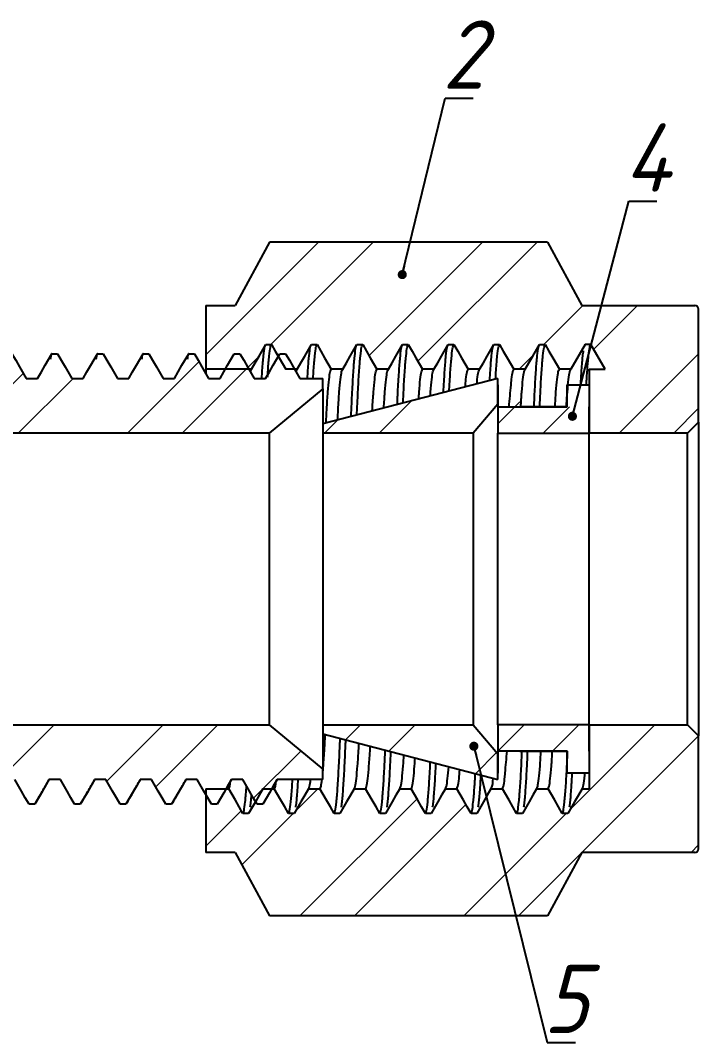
# Model space of a CAD drawing. Header units: millimetres. Extents: x 1276 to 1839, y 649 to 1061.
# Drawn here: x 1751.67 to 1770.25, y 997.94 to 1025.96 of the extents above; entities that cross this region are included whole.
import ezdxf

# ---------------------------------------------------------------- set-up
doc = ezdxf.new("R2010")
doc.units = ezdxf.units.MM
doc.styles.add('GENISO', font='geniso.shx', dxfattribs={"oblique": 15})
doc.dimstyles.new('Scale', dxfattribs={"dimscale": 0.5, "dimtxt": 2.5, "dimasz": 2.5, "dimexe": 1, "dimexo": 1, "dimgap": 0.2, "dimtad": 1, "dimdec": 1, "dimzin": 0, "dimtxsty": 'GENISO', "dimcen": 2.5, "dimclrd": 1, "dimclre": 1, "dimclrt": 7, "dimadec": 0, "dimazin": 0, "dimtfac": 1, "dimtdec": 1, "dimtmove": 0, "dimatfit": 3, "dimfxl": 1, "dimtzin": 0, "dimlwd": -1, "dimlwe": -1, "dimarcsym": 0})
pattern_1 = [(45, (1694.0508, 958.5813), (-2.24506, 2.24506), []), (45, (1695.5475, 958.5813), (-2.24506, 2.24506), [])]

msp = doc.modelspace()

# ---------------------------------------------------------------- hatches: boundary and pattern name
at = {"linetype": 'Continuous', "lineweight": 18, "true_color": 0xf26722}
h = msp.add_hatch(dxfattribs=at)
h.set_pattern_fill('ANSI32', color=30, scale=0.333333, style=0)
h.set_pattern_definition(pattern_1)
h.paths.add_polyline_path([(1717.955, 1020.148), (1717.955, 1014.998), (1718.955, 1014.998), (1719.267, 1015.539), (1719.392, 1015.539), (1719.705, 1014.998), (1719.955, 1014.998), (1720.267, 1015.539), (1720.392, 1015.539), (1720.705, 1014.998), (1720.955, 1014.998), (1721.267, 1015.539), (1721.392, 1015.539), (1721.705, 1014.998), (1721.955, 1014.998), (1722.267, 1015.539), (1722.392, 1015.539), (1722.705, 1014.998), (1722.955, 1014.998), (1723.267, 1015.539), (1723.392, 1015.539), (1723.705, 1014.998), (1723.955, 1014.998), (1724.267, 1015.539), (1724.392, 1015.539), (1724.705, 1014.998), (1724.955, 1014.998), (1725.267, 1015.539), (1725.392, 1015.539), (1725.705, 1014.998), (1725.955, 1014.998), (1726.267, 1015.539), (1726.392, 1015.539), (1726.705, 1014.998), (1726.955, 1014.998), (1727.267, 1015.539), (1727.392, 1015.539), (1727.705, 1014.998), (1727.955, 1014.998), (1727.955, 1013.898), (1750.455, 1013.898), (1750.455, 1014.648), (1758.486, 1014.648), (1759.955, 1015.864), (1759.955, 1016.148), (1759.33, 1016.148), (1758.939, 1016.824), (1758.783, 1016.824), (1758.392, 1016.148), (1758.08, 1016.148), (1757.689, 1016.824), (1757.533, 1016.824), (1757.142, 1016.148), (1756.83, 1016.148), (1756.439, 1016.824), (1756.283, 1016.824), (1755.892, 1016.148), (1755.58, 1016.148), (1755.189, 1016.824), (1755.033, 1016.824), (1754.642, 1016.148), (1754.33, 1016.148), (1753.939, 1016.824), (1753.783, 1016.824), (1753.392, 1016.148), (1753.08, 1016.148), (1752.689, 1016.824), (1752.533, 1016.824), (1752.142, 1016.148), (1751.83, 1016.148), (1751.439, 1016.824), (1751.283, 1016.824), (1750.892, 1016.148), (1750.58, 1016.148), (1750.189, 1016.824), (1750.033, 1016.824), (1749.642, 1016.148), (1749.33, 1016.148), (1748.939, 1016.824), (1748.783, 1016.824), (1748.392, 1016.148), (1748.08, 1016.148), (1747.689, 1016.824), (1747.533, 1016.824), (1747.142, 1016.148), (1746.83, 1016.148), (1746.439, 1016.824), (1746.283, 1016.824), (1745.892, 1016.148), (1745.58, 1016.148), (1745.189, 1016.824), (1745.033, 1016.824), (1744.642, 1016.148), (1744.33, 1016.148), (1743.939, 1016.824), (1743.783, 1016.824), (1743.392, 1016.148), (1743.08, 1016.148), (1742.689, 1016.824), (1742.533, 1016.824), (1742.142, 1016.148), (1741.83, 1016.148), (1741.439, 1016.824), (1741.283, 1016.824), (1740.892, 1016.148), (1740.58, 1016.148), (1740.189, 1016.824), (1740.033, 1016.824), (1739.642, 1016.148), (1739.33, 1016.148), (1738.939, 1016.824), (1738.783, 1016.824), (1738.392, 1016.148), (1738.08, 1016.148), (1737.689, 1016.824), (1737.533, 1016.824), (1737.142, 1016.148), (1736.83, 1016.148), (1736.439, 1016.824), (1736.283, 1016.824), (1735.892, 1016.148), (1735.58, 1016.148), (1735.189, 1016.824), (1735.033, 1016.824), (1734.642, 1016.148), (1731.455, 1016.148), (1731.455, 1020.148), (1730.655, 1021.617), (1718.755, 1021.617)], flags=0)
h = msp.add_hatch(dxfattribs=at)
h.set_pattern_fill('ANSI32', color=30, scale=0.333333, style=0)
h.set_pattern_definition(pattern_1)
edge = h.paths.add_edge_path(flags=0)
edge.add_line((1756.755, 1018.148), (1756.755, 1016.398))
edge.add_line((1756.755, 1016.398), (1758.005, 1016.398))
edge.add_line((1758.005, 1016.398), (1758.395, 1017.074))
edge.add_line((1758.395, 1017.074), (1758.552, 1017.074))
edge.add_line((1758.552, 1017.074), (1758.942, 1016.398))
edge.add_line((1758.942, 1016.398), (1759.255, 1016.398))
edge.add_line((1759.255, 1016.398), (1759.645, 1017.074))
edge.add_line((1759.645, 1017.074), (1759.802, 1017.074))
edge.add_line((1759.802, 1017.074), (1760.192, 1016.398))
edge.add_line((1760.192, 1016.398), (1760.505, 1016.398))
edge.add_line((1760.505, 1016.398), (1760.895, 1017.074))
edge.add_line((1760.895, 1017.074), (1761.052, 1017.074))
edge.add_line((1761.052, 1017.074), (1761.442, 1016.398))
edge.add_line((1761.442, 1016.398), (1761.755, 1016.398))
edge.add_line((1761.755, 1016.398), (1762.145, 1017.074))
edge.add_line((1762.145, 1017.074), (1762.302, 1017.074))
edge.add_line((1762.302, 1017.074), (1762.692, 1016.398))
edge.add_line((1762.692, 1016.398), (1763.005, 1016.398))
edge.add_line((1763.005, 1016.398), (1763.395, 1017.074))
edge.add_line((1763.395, 1017.074), (1763.552, 1017.074))
edge.add_line((1763.552, 1017.074), (1763.942, 1016.398))
edge.add_line((1763.942, 1016.398), (1764.255, 1016.398))
edge.add_line((1764.255, 1016.398), (1764.645, 1017.074))
edge.add_line((1764.645, 1017.074), (1764.802, 1017.074))
edge.add_line((1764.802, 1017.074), (1765.192, 1016.398))
edge.add_line((1765.192, 1016.398), (1765.505, 1016.398))
edge.add_line((1765.505, 1016.398), (1765.895, 1017.074))
edge.add_line((1765.895, 1017.074), (1766.052, 1017.074))
edge.add_line((1766.052, 1017.074), (1766.442, 1016.398))
edge.add_line((1766.442, 1016.398), (1766.755, 1016.398))
edge.add_line((1766.755, 1016.398), (1767.145, 1017.074))
edge.add_line((1767.145, 1017.074), (1767.302, 1017.074))
edge.add_line((1767.302, 1017.074), (1767.692, 1016.398))
edge.add_line((1767.692, 1016.398), (1767.255, 1016.398))
edge.add_line((1767.255, 1016.398), (1767.255, 1014.648))
edge.add_line((1767.255, 1014.648), (1769.955, 1014.648))
edge.add_line((1769.955, 1014.648), (1770.255, 1014.948))
edge.add_line((1770.255, 1014.948), (1770.255, 1018.048))
edge.add_arc((1770.155, 1018.048), 0.1, 360, 450)
edge.add_line((1770.155, 1018.148), (1767.055, 1018.148))
edge.add_line((1767.055, 1018.148), (1766.115, 1019.885))
edge.add_line((1766.115, 1019.885), (1758.495, 1019.885))
edge.add_line((1758.495, 1019.885), (1757.555, 1018.148))
edge.add_line((1757.555, 1018.148), (1756.755, 1018.148))
h = msp.add_hatch(dxfattribs=at)
h.set_pattern_fill('ANSI32', color=30, scale=0.333333, angle=2.8e-322, style=0)
h.paths.add_polyline_path([(1764.755, 1016.148), (1759.955, 1014.898), (1759.955, 1014.648), (1764.076, 1014.648), (1764.755, 1015.441)], flags=0)
h = msp.add_hatch(dxfattribs=at)
h.set_pattern_fill('ANSI32', color=30, scale=0.333333, angle=2.8e-322, style=0)
h.paths.add_polyline_path([(1765.116, 1015.968), (1765.116, 1015.96), (1765.063, 1015.368), (1764.755, 1015.368), (1764.755, 1014.648), (1767.255, 1014.648), (1767.255, 1015.368), (1765.355, 1015.368), (1765.355, 1015.968)])
h = msp.add_hatch(dxfattribs=at)
h.set_pattern_fill('ANSI32', color=30, scale=0.333333, style=0)
h.set_pattern_definition(pattern_1)
h.paths.add_polyline_path([(1734.408, 1004.471), (1734.564, 1004.471), (1734.955, 1005.148), (1735.267, 1005.148), (1735.658, 1004.471), (1735.814, 1004.471), (1736.205, 1005.148), (1736.517, 1005.148), (1736.908, 1004.471), (1737.064, 1004.471), (1737.455, 1005.148), (1737.767, 1005.148), (1738.158, 1004.471), (1738.314, 1004.471), (1738.705, 1005.148), (1739.017, 1005.148), (1739.408, 1004.471), (1739.564, 1004.471), (1739.955, 1005.148), (1740.267, 1005.148), (1740.658, 1004.471), (1740.814, 1004.471), (1741.205, 1005.148), (1741.517, 1005.148), (1741.908, 1004.471), (1742.064, 1004.471), (1742.455, 1005.148), (1742.767, 1005.148), (1743.158, 1004.471), (1743.314, 1004.471), (1743.705, 1005.148), (1744.017, 1005.148), (1744.408, 1004.471), (1744.564, 1004.471), (1744.955, 1005.148), (1745.267, 1005.148), (1745.658, 1004.471), (1745.814, 1004.471), (1746.205, 1005.148), (1746.517, 1005.148), (1746.908, 1004.471), (1747.064, 1004.471), (1747.455, 1005.148), (1747.767, 1005.148), (1748.158, 1004.471), (1748.314, 1004.471), (1748.705, 1005.148), (1749.017, 1005.148), (1749.408, 1004.471), (1749.564, 1004.471), (1749.955, 1005.148), (1750.267, 1005.148), (1750.658, 1004.471), (1750.814, 1004.471), (1751.205, 1005.148), (1751.517, 1005.148), (1751.908, 1004.471), (1752.064, 1004.471), (1752.455, 1005.148), (1752.767, 1005.148), (1753.158, 1004.471), (1753.314, 1004.471), (1753.705, 1005.148), (1754.017, 1005.148), (1754.408, 1004.471), (1754.564, 1004.471), (1754.955, 1005.148), (1755.267, 1005.148), (1755.658, 1004.471), (1755.814, 1004.471), (1756.205, 1005.148), (1756.517, 1005.148), (1756.908, 1004.471), (1757.064, 1004.471), (1757.455, 1005.148), (1757.767, 1005.148), (1758.158, 1004.471), (1758.314, 1004.471), (1758.705, 1005.148), (1759.955, 1005.148), (1759.955, 1005.431), (1758.486, 1006.648), (1750.455, 1006.648), (1750.455, 1007.398), (1727.955, 1007.398), (1727.955, 1006.298), (1727.205, 1006.298), (1726.892, 1005.757), (1726.767, 1005.757), (1726.455, 1006.298), (1726.205, 1006.298), (1725.892, 1005.757), (1725.767, 1005.757), (1725.455, 1006.298), (1725.205, 1006.298), (1724.892, 1005.757), (1724.767, 1005.757), (1724.455, 1006.298), (1724.205, 1006.298), (1723.892, 1005.757), (1723.767, 1005.757), (1723.455, 1006.298), (1723.205, 1006.298), (1722.892, 1005.757), (1722.767, 1005.757), (1722.455, 1006.298), (1722.205, 1006.298), (1721.892, 1005.757), (1721.767, 1005.757), (1721.455, 1006.298), (1721.205, 1006.298), (1720.892, 1005.757), (1720.767, 1005.757), (1720.455, 1006.298), (1720.205, 1006.298), (1719.892, 1005.757), (1719.767, 1005.757), (1719.455, 1006.298), (1719.205, 1006.298), (1718.892, 1005.757), (1718.767, 1005.757), (1718.455, 1006.298), (1717.955, 1006.298), (1717.955, 1001.148), (1718.755, 999.678), (1730.655, 999.678), (1731.455, 1001.148), (1731.455, 1005.148), (1734.017, 1005.148)], flags=0)
h = msp.add_hatch(dxfattribs=at)
h.set_pattern_fill('ANSI32', color=30, scale=0.333333, style=0)
h.set_pattern_definition(pattern_1)
edge = h.paths.add_edge_path(flags=0)
edge.add_line((1756.755, 1003.148), (1757.555, 1003.148))
edge.add_line((1757.555, 1003.148), (1758.495, 1001.41))
edge.add_line((1758.495, 1001.41), (1766.115, 1001.41))
edge.add_line((1766.115, 1001.41), (1767.055, 1003.148))
edge.add_line((1767.055, 1003.148), (1770.155, 1003.148))
edge.add_arc((1770.155, 1003.248), 0.1, 270, 360)
edge.add_line((1770.255, 1003.248), (1770.255, 1006.348))
edge.add_line((1770.255, 1006.348), (1769.955, 1006.648))
edge.add_line((1769.955, 1006.648), (1767.255, 1006.648))
edge.add_line((1767.255, 1006.648), (1767.255, 1004.898))
edge.add_line((1767.255, 1004.898), (1767.067, 1004.898))
edge.add_line((1767.067, 1004.898), (1766.677, 1004.221))
edge.add_line((1766.677, 1004.221), (1766.52, 1004.221))
edge.add_line((1766.52, 1004.221), (1766.13, 1004.898))
edge.add_line((1766.13, 1004.898), (1765.817, 1004.898))
edge.add_line((1765.817, 1004.898), (1765.427, 1004.221))
edge.add_line((1765.427, 1004.221), (1765.27, 1004.221))
edge.add_line((1765.27, 1004.221), (1764.88, 1004.898))
edge.add_line((1764.88, 1004.898), (1764.567, 1004.898))
edge.add_line((1764.567, 1004.898), (1764.177, 1004.221))
edge.add_line((1764.177, 1004.221), (1764.02, 1004.221))
edge.add_line((1764.02, 1004.221), (1763.63, 1004.898))
edge.add_line((1763.63, 1004.898), (1763.317, 1004.898))
edge.add_line((1763.317, 1004.898), (1762.927, 1004.221))
edge.add_line((1762.927, 1004.221), (1762.77, 1004.221))
edge.add_line((1762.77, 1004.221), (1762.38, 1004.898))
edge.add_line((1762.38, 1004.898), (1762.067, 1004.898))
edge.add_line((1762.067, 1004.898), (1761.677, 1004.221))
edge.add_line((1761.677, 1004.221), (1761.52, 1004.221))
edge.add_line((1761.52, 1004.221), (1761.13, 1004.898))
edge.add_line((1761.13, 1004.898), (1760.817, 1004.898))
edge.add_line((1760.817, 1004.898), (1760.427, 1004.221))
edge.add_line((1760.427, 1004.221), (1760.27, 1004.221))
edge.add_line((1760.27, 1004.221), (1759.88, 1004.898))
edge.add_line((1759.88, 1004.898), (1759.567, 1004.898))
edge.add_line((1759.567, 1004.898), (1759.177, 1004.221))
edge.add_line((1759.177, 1004.221), (1759.02, 1004.221))
edge.add_line((1759.02, 1004.221), (1758.63, 1004.898))
edge.add_line((1758.63, 1004.898), (1758.317, 1004.898))
edge.add_line((1758.317, 1004.898), (1757.927, 1004.221))
edge.add_line((1757.927, 1004.221), (1757.77, 1004.221))
edge.add_line((1757.77, 1004.221), (1757.38, 1004.898))
edge.add_line((1757.38, 1004.898), (1756.755, 1004.898))
edge.add_line((1756.755, 1004.898), (1756.755, 1003.148))
h = msp.add_hatch(dxfattribs=at)
h.set_pattern_fill('ANSI32', color=30, scale=0.333333, angle=2.8e-322, style=0)
h.paths.add_polyline_path([(1764.076, 1006.648), (1759.955, 1006.648), (1759.955, 1006.398), (1764.755, 1005.148), (1764.755, 1005.854)], flags=0)
h = msp.add_hatch(dxfattribs=at)
h.set_pattern_fill('ANSI32', color=30, scale=0.333333, angle=2.8e-322, style=0)
h.paths.add_polyline_path([(1764.755, 1005.928), (1765.009, 1005.928), (1767.255, 1005.928), (1767.255, 1006.648), (1764.755, 1006.648)])

# ---------------------------------------------------------------- linework, layer by layer
at = {"color": 5, "linetype": 'Continuous', "lineweight": 25}
for p, q in [((1758.495, 1019.885), (1757.555, 1018.148)), ((1766.115, 1019.885), (1758.495, 1019.885)), ((1766.115, 1019.885), (1767.055, 1018.148)), ((1756.755, 1018.148), (1757.555, 1018.148)), ((1756.755, 1018.148), (1756.755, 1016.398)), ((1767.055, 1018.148), (1770.155, 1018.148)), ((1770.255, 1014.948), (1770.255, 1018.048)), ((1758.395, 1017.074), (1758.552, 1017.074)), ((1759.645, 1017.074), (1759.802, 1017.074)), ((1760.895, 1017.074), (1761.052, 1017.074)), ((1762.145, 1017.074), (1762.302, 1017.074)), ((1763.395, 1017.074), (1763.552, 1017.074)), ((1764.645, 1017.074), (1764.802, 1017.074)), ((1765.895, 1017.074), (1766.052, 1017.074)), ((1767.145, 1017.074), (1766.755, 1016.398)), ((1767.302, 1017.074), (1767.145, 1017.074)), ((1767.692, 1016.398), (1767.302, 1017.074)), ((1752.533, 1016.824), (1752.689, 1016.824)), ((1753.783, 1016.824), (1753.939, 1016.824)), ((1755.033, 1016.824), (1755.189, 1016.824)), ((1756.283, 1016.824), (1756.439, 1016.824)), ((1757.533, 1016.824), (1757.689, 1016.824)), ((1758.783, 1016.824), (1758.939, 1016.824)), ((1758.005, 1016.398), (1756.755, 1016.398)), ((1756.755, 1016.398), (1756.755, 1016.286)), ((1757.975, 1016.329), (1758.005, 1016.398)), ((1759.255, 1016.398), (1758.942, 1016.398)), ((1759.225, 1016.329), (1759.255, 1016.398)), ((1760.505, 1016.398), (1760.192, 1016.398)), ((1761.755, 1016.398), (1761.442, 1016.398)), ((1763.005, 1016.398), (1762.692, 1016.398)), ((1764.255, 1016.398), (1763.942, 1016.398)), ((1765.505, 1016.398), (1765.192, 1016.398)), ((1766.755, 1016.398), (1766.442, 1016.398)), ((1767.255, 1016.398), (1767.692, 1016.398)), ((1767.255, 1016.398), (1767.255, 1014.648)), ((1751.83, 1016.148), (1752.142, 1016.148)), ((1753.08, 1016.148), (1753.392, 1016.148)), ((1754.33, 1016.148), (1754.642, 1016.148)), ((1755.58, 1016.148), (1755.892, 1016.148)), ((1756.83, 1016.148), (1757.142, 1016.148)), ((1758.08, 1016.148), (1758.392, 1016.148)), ((1759.33, 1016.148), (1759.955, 1016.148)), ((1764.755, 1016.148), (1759.955, 1014.898)), ((1759.955, 1015.864), (1759.955, 1016.148)), ((1764.755, 1015.441), (1764.755, 1016.148)), ((1764.755, 1015.968), (1764.755, 1014.648)), ((1766.655, 1015.968), (1767.255, 1015.968)), ((1766.655, 1015.368), (1766.655, 1015.968)), ((1759.955, 1015.864), (1758.486, 1014.648)), ((1759.955, 1015.864), (1759.955, 1014.898)), ((1764.755, 1015.441), (1764.076, 1014.648)), ((1764.755, 1015.368), (1766.655, 1015.368)), ((1766.655, 1015.368), (1765.355, 1015.368)), ((1767.255, 1014.648), (1767.255, 1015.368)), ((1759.955, 1014.898), (1759.955, 1014.648)), ((1769.955, 1014.648), (1770.255, 1014.948)), ((1770.255, 1014.948), (1770.255, 1006.348)), ((1758.486, 1014.648), (1750.455, 1014.648)), ((1758.486, 1014.648), (1758.486, 1006.648)), ((1764.076, 1014.648), (1759.955, 1014.648)), ((1759.955, 1014.648), (1759.955, 1006.648)), ((1764.076, 1014.648), (1764.076, 1006.648)), ((1764.755, 1014.648), (1767.255, 1014.648)), ((1764.755, 1006.648), (1764.755, 1014.648)), ((1767.255, 1006.648), (1767.255, 1014.648)), ((1769.955, 1014.648), (1767.255, 1014.648)), ((1769.955, 1006.648), (1769.955, 1014.648)), ((1750.455, 1006.648), (1758.486, 1006.648)), ((1758.486, 1006.648), (1759.955, 1005.431)), ((1759.955, 1006.648), (1764.076, 1006.648)), ((1759.955, 1006.648), (1759.955, 1006.398)), ((1759.955, 1006.398), (1764.755, 1005.148)), ((1759.955, 1006.398), (1759.955, 1005.431)), ((1764.076, 1006.648), (1764.755, 1005.854)), ((1767.255, 1006.648), (1764.755, 1006.648)), ((1764.755, 1006.648), (1764.755, 1005.328)), ((1767.255, 1005.928), (1767.255, 1006.648)), ((1767.255, 1006.648), (1769.955, 1006.648)), ((1767.255, 1006.648), (1767.255, 1004.898)), ((1770.255, 1006.348), (1769.955, 1006.648)), ((1770.255, 1003.248), (1770.255, 1006.348)), ((1766.655, 1005.928), (1764.755, 1005.928)), ((1764.755, 1005.148), (1764.755, 1005.854)), ((1765.355, 1005.928), (1766.668, 1005.928)), ((1766.655, 1005.328), (1766.655, 1005.928)), ((1759.955, 1005.148), (1759.955, 1005.431)), ((1767.255, 1005.328), (1766.655, 1005.328)), ((1752.767, 1005.148), (1752.455, 1005.148)), ((1754.017, 1005.148), (1753.705, 1005.148)), ((1755.267, 1005.148), (1754.955, 1005.148)), ((1756.517, 1005.148), (1756.205, 1005.148)), ((1757.321, 1004.907), (1757.46, 1005.148)), ((1757.767, 1005.148), (1757.455, 1005.148)), ((1758.571, 1004.907), (1758.71, 1005.148)), ((1759.955, 1005.148), (1758.705, 1005.148)), ((1756.755, 1004.898), (1757.38, 1004.898)), ((1756.755, 1004.898), (1756.755, 1003.148)), ((1758.317, 1004.898), (1758.63, 1004.898)), ((1759.567, 1004.898), (1759.88, 1004.898)), ((1760.817, 1004.898), (1761.13, 1004.898)), ((1762.067, 1004.898), (1762.38, 1004.898)), ((1763.317, 1004.898), (1763.63, 1004.898)), ((1764.567, 1004.898), (1764.88, 1004.898)), ((1765.817, 1004.898), (1766.13, 1004.898)), ((1767.067, 1004.898), (1767.255, 1004.898)), ((1752.064, 1004.471), (1751.908, 1004.471)), ((1752.074, 1004.497), (1752.064, 1004.471)), ((1753.314, 1004.471), (1753.158, 1004.471)), ((1753.324, 1004.497), (1753.314, 1004.471)), ((1754.564, 1004.471), (1754.408, 1004.471)), ((1754.574, 1004.497), (1754.564, 1004.471)), ((1755.814, 1004.471), (1755.658, 1004.471)), ((1755.824, 1004.497), (1755.814, 1004.471)), ((1757.064, 1004.471), (1756.908, 1004.471)), ((1758.314, 1004.471), (1758.158, 1004.471)), ((1757.927, 1004.221), (1757.77, 1004.221)), ((1759.177, 1004.221), (1759.02, 1004.221)), ((1760.427, 1004.221), (1760.27, 1004.221)), ((1761.677, 1004.221), (1761.52, 1004.221)), ((1762.927, 1004.221), (1762.77, 1004.221)), ((1764.177, 1004.221), (1764.02, 1004.221)), ((1765.427, 1004.221), (1765.27, 1004.221)), ((1766.677, 1004.221), (1766.52, 1004.221)), ((1757.555, 1003.148), (1756.755, 1003.148)), ((1757.555, 1003.148), (1758.495, 1001.41)), ((1767.055, 1003.148), (1766.115, 1001.41)), ((1770.155, 1003.148), (1767.055, 1003.148)), ((1766.115, 1001.41), (1758.495, 1001.41))]:
    msp.add_line(p, q, dxfattribs=at)
at = {"color": 5, "linetype": 'Continuous', "lineweight": 25, "flags": 128}
for points in [[(1758.005, 1016.398), (1758.108, 1016.578), (1758.212, 1016.757), (1758.395, 1017.074)], [(1758.552, 1017.074), (1758.655, 1016.895), (1758.759, 1016.715), (1758.942, 1016.398)], [(1759.255, 1016.398), (1759.358, 1016.578), (1759.462, 1016.757), (1759.645, 1017.074)], [(1759.802, 1017.074), (1759.905, 1016.895), (1760.009, 1016.715), (1760.192, 1016.398)], [(1760.505, 1016.398), (1760.608, 1016.578), (1760.712, 1016.757), (1760.895, 1017.074)], [(1761.052, 1017.074), (1761.155, 1016.895), (1761.259, 1016.715), (1761.442, 1016.398)], [(1761.755, 1016.398), (1761.858, 1016.578), (1761.962, 1016.757), (1762.145, 1017.074)], [(1762.302, 1017.074), (1762.405, 1016.895), (1762.509, 1016.715), (1762.692, 1016.398)], [(1763.005, 1016.398), (1763.108, 1016.578), (1763.212, 1016.757), (1763.395, 1017.074)], [(1763.552, 1017.074), (1763.655, 1016.895), (1763.759, 1016.715), (1763.942, 1016.398)], [(1764.255, 1016.398), (1764.358, 1016.578), (1764.462, 1016.757), (1764.645, 1017.074)], [(1764.802, 1017.074), (1764.905, 1016.895), (1765.009, 1016.715), (1765.192, 1016.398)], [(1765.505, 1016.398), (1765.608, 1016.578), (1765.712, 1016.757), (1765.895, 1017.074)], [(1766.052, 1017.074), (1766.155, 1016.895), (1766.259, 1016.715), (1766.442, 1016.398)], [(1751.439, 1016.824), (1751.543, 1016.645), (1751.647, 1016.465), (1751.83, 1016.148)], [(1752.142, 1016.148), (1752.246, 1016.328), (1752.35, 1016.507), (1752.533, 1016.824)], [(1752.689, 1016.824), (1752.793, 1016.645), (1752.897, 1016.465), (1753.08, 1016.148)], [(1753.392, 1016.148), (1753.496, 1016.328), (1753.6, 1016.507), (1753.783, 1016.824)], [(1753.939, 1016.824), (1754.043, 1016.645), (1754.147, 1016.465), (1754.33, 1016.148)], [(1754.642, 1016.148), (1754.746, 1016.328), (1754.85, 1016.507), (1755.033, 1016.824)], [(1755.189, 1016.824), (1755.293, 1016.645), (1755.397, 1016.465), (1755.58, 1016.148)], [(1755.892, 1016.148), (1755.996, 1016.328), (1756.1, 1016.507), (1756.283, 1016.824)], [(1756.439, 1016.824), (1756.543, 1016.645), (1756.647, 1016.465), (1756.83, 1016.148)], [(1757.142, 1016.148), (1757.246, 1016.328), (1757.35, 1016.507), (1757.533, 1016.824)], [(1757.689, 1016.824), (1757.793, 1016.645), (1757.897, 1016.465), (1758.08, 1016.148)], [(1758.392, 1016.148), (1758.496, 1016.328), (1758.6, 1016.507), (1758.783, 1016.824)], [(1758.939, 1016.824), (1759.043, 1016.645), (1759.147, 1016.465), (1759.33, 1016.148)], [(1751.908, 1004.471), (1751.804, 1004.651), (1751.7, 1004.831), (1751.517, 1005.148)], [(1752.455, 1005.148), (1752.351, 1004.968), (1752.247, 1004.788), (1752.064, 1004.471)], [(1753.158, 1004.471), (1753.054, 1004.651), (1752.95, 1004.831), (1752.767, 1005.148)], [(1753.705, 1005.148), (1753.601, 1004.968), (1753.497, 1004.788), (1753.314, 1004.471)], [(1754.408, 1004.471), (1754.304, 1004.651), (1754.2, 1004.831), (1754.017, 1005.148)], [(1754.955, 1005.148), (1754.851, 1004.968), (1754.747, 1004.788), (1754.564, 1004.471)], [(1755.658, 1004.471), (1755.554, 1004.651), (1755.45, 1004.831), (1755.267, 1005.148)], [(1756.205, 1005.148), (1756.101, 1004.968), (1755.997, 1004.788), (1755.814, 1004.471)], [(1756.908, 1004.471), (1756.804, 1004.651), (1756.7, 1004.831), (1756.517, 1005.148)], [(1757.455, 1005.148), (1757.351, 1004.968), (1757.247, 1004.788), (1757.064, 1004.471)], [(1758.158, 1004.471), (1758.054, 1004.651), (1757.95, 1004.831), (1757.767, 1005.148)], [(1758.705, 1005.148), (1758.601, 1004.968), (1758.497, 1004.788), (1758.314, 1004.471)], [(1757.77, 1004.221), (1757.667, 1004.401), (1757.563, 1004.581), (1757.38, 1004.898)], [(1758.317, 1004.898), (1758.213, 1004.718), (1758.11, 1004.538), (1757.927, 1004.221)], [(1759.02, 1004.221), (1758.917, 1004.401), (1758.813, 1004.581), (1758.63, 1004.898)], [(1759.567, 1004.898), (1759.463, 1004.718), (1759.36, 1004.538), (1759.177, 1004.221)], [(1760.27, 1004.221), (1760.167, 1004.401), (1760.063, 1004.581), (1759.88, 1004.898)], [(1760.817, 1004.898), (1760.713, 1004.718), (1760.61, 1004.538), (1760.427, 1004.221)], [(1761.52, 1004.221), (1761.417, 1004.401), (1761.313, 1004.581), (1761.13, 1004.898)], [(1762.067, 1004.898), (1761.963, 1004.718), (1761.86, 1004.538), (1761.677, 1004.221)], [(1762.77, 1004.221), (1762.667, 1004.401), (1762.563, 1004.581), (1762.38, 1004.898)], [(1763.317, 1004.898), (1763.213, 1004.718), (1763.11, 1004.538), (1762.927, 1004.221)], [(1764.02, 1004.221), (1763.917, 1004.401), (1763.813, 1004.581), (1763.63, 1004.898)], [(1764.567, 1004.898), (1764.463, 1004.718), (1764.36, 1004.538), (1764.177, 1004.221)], [(1765.27, 1004.221), (1765.167, 1004.401), (1765.063, 1004.581), (1764.88, 1004.898)], [(1765.817, 1004.898), (1765.713, 1004.718), (1765.61, 1004.538), (1765.427, 1004.221)], [(1766.52, 1004.221), (1766.417, 1004.401), (1766.313, 1004.581), (1766.13, 1004.898)], [(1767.067, 1004.898), (1766.963, 1004.718), (1766.86, 1004.538), (1766.677, 1004.221)]]:
    msp.add_lwpolyline(points, dxfattribs=at)
at = {"color": 5, "linetype": 'Continuous', "lineweight": 25}
for centre, start, end in [((1770.155, 1018.048), 0, 90), ((1770.155, 1003.248), 270, 0)]:
    msp.add_arc(centre, 0.1, start, end, dxfattribs=at)
for points, knots in [([(1758.288, 1016.148), (1758.292, 1016.225), (1758.307, 1016.486), (1758.333, 1016.778), (1758.362, 1017.01), (1758.379, 1017.038), (1758.385, 1017.049)], [0, 0, 0, 0, 0.1361742, 0.4623601, 0.7865, 1, 1, 1, 1]), ([(1758.446, 1016.18), (1758.45, 1016.246), (1758.464, 1016.495), (1758.49, 1016.779), (1758.522, 1017.031), (1758.542, 1017.06), (1758.552, 1017.074)], [0, 0, 0, 0, 0.107412, 0.408038, 0.706778, 1, 1, 1, 1]), ([(1759.538, 1016.148), (1759.542, 1016.225), (1759.557, 1016.486), (1759.583, 1016.778), (1759.612, 1017.01), (1759.629, 1017.038), (1759.635, 1017.049)], [0, 0, 0, 0, 0.1361742, 0.4623601, 0.7865, 1, 1, 1, 1]), ([(1759.694, 1016.148), (1759.698, 1016.225), (1759.713, 1016.486), (1759.74, 1016.78), (1759.772, 1017.031), (1759.792, 1017.06), (1759.802, 1017.074)], [0, 0, 0, 0, 0.1232734, 0.4185572, 0.7119888, 1, 1, 1, 1]), ([(1760.735, 1015.101), (1760.737, 1015.132), (1760.748, 1015.416), (1760.769, 1015.858), (1760.801, 1016.399), (1760.833, 1016.782), (1760.862, 1017.009), (1760.879, 1017.038), (1760.885, 1017.049)], [0, 0, 0, 0, 0.024763, 0.230772, 0.440658, 0.651869, 0.861755, 1, 1, 1, 1]), ([(1760.893, 1015.142), (1760.894, 1015.159), (1760.905, 1015.429), (1760.925, 1015.857), (1760.957, 1016.399), (1760.99, 1016.784), (1761.022, 1017.029), (1761.042, 1017.06), (1761.052, 1017.074)], [0, 0, 0, 0, 0.012843, 0.207821, 0.40647, 0.606373, 0.805021, 1, 1, 1, 1]), ([(1762, 1015.43), (1762.006, 1015.571), (1762.023, 1015.938), (1762.051, 1016.394), (1762.083, 1016.784), (1762.112, 1017.009), (1762.129, 1017.038), (1762.135, 1017.049)], [0, 0, 0, 0, 0.144729, 0.378093, 0.612929, 0.846292, 1, 1, 1, 1]), ([(1762.158, 1015.472), (1762.164, 1015.598), (1762.18, 1015.95), (1762.207, 1016.393), (1762.24, 1016.786), (1762.272, 1017.029), (1762.292, 1017.059), (1762.302, 1017.074)], [0, 0, 0, 0, 0.1227025, 0.3426961, 0.5640778, 0.7840708, 1, 1, 1, 1]), ([(1763.265, 1015.76), (1763.267, 1015.787), (1763.278, 1016.035), (1763.301, 1016.39), (1763.333, 1016.785), (1763.362, 1017.009), (1763.379, 1017.038), (1763.385, 1017.049)], [0, 0, 0, 0, 0.031893, 0.296044, 0.561862, 0.826013, 1, 1, 1, 1]), ([(1763.424, 1015.801), (1763.424, 1015.814), (1763.435, 1016.048), (1763.457, 1016.388), (1763.49, 1016.787), (1763.522, 1017.029), (1763.542, 1017.059), (1763.552, 1017.074)], [0, 0, 0, 0, 0.01441, 0.26156, 0.510268, 0.757417, 1, 1, 1, 1]), ([(1764.534, 1016.09), (1764.54, 1016.188), (1764.556, 1016.471), (1764.583, 1016.779), (1764.612, 1017.01), (1764.629, 1017.038), (1764.635, 1017.049)], [0, 0, 0, 0, 0.165409, 0.480556, 0.793726, 1, 1, 1, 1]), ([(1764.693, 1016.132), (1764.698, 1016.214), (1764.713, 1016.482), (1764.74, 1016.78), (1764.772, 1017.031), (1764.792, 1017.06), (1764.802, 1017.074)], [0, 0, 0, 0, 0.130996, 0.423679, 0.714526, 1, 1, 1, 1]), ([(1765.747, 1015.368), (1765.755, 1015.53), (1765.772, 1015.92), (1765.801, 1016.395), (1765.833, 1016.784), (1765.862, 1017.009), (1765.879, 1017.038), (1765.885, 1017.049)], [0, 0, 0, 0, 0.1632769, 0.3915797, 0.6213229, 0.8496251, 1, 1, 1, 1]), ([(1765.904, 1015.368), (1765.911, 1015.53), (1765.928, 1015.92), (1765.957, 1016.394), (1765.99, 1016.786), (1766.022, 1017.029), (1766.042, 1017.059), (1766.052, 1017.074)], [0, 0, 0, 0, 0.152068, 0.364698, 0.578669, 0.791299, 1, 1, 1, 1]), ([(1767.182, 1015.968), (1767.19, 1016.119), (1767.21, 1016.422), (1767.24, 1016.786), (1767.272, 1017.029), (1767.292, 1017.059), (1767.302, 1017.074)], [0.1978137, 0.1978137, 0.1978137, 0.1978137, 0.3646978, 0.5786693, 0.7912985, 1, 1, 1, 1]), ([(1752.533, 1016.824), (1752.523, 1016.817), (1752.509, 1016.807), (1752.495, 1016.694), (1752.49, 1016.662)], [0, 0, 0, 0, 0.71666, 1, 1, 1, 1]), ([(1753.783, 1016.824), (1753.773, 1016.817), (1753.759, 1016.807), (1753.745, 1016.694), (1753.74, 1016.662)], [0, 0, 0, 0, 0.71666, 1, 1, 1, 1]), ([(1755.033, 1016.824), (1755.023, 1016.817), (1755.009, 1016.807), (1754.995, 1016.694), (1754.99, 1016.662)], [0, 0, 0, 0, 0.71666, 1, 1, 1, 1]), ([(1756.283, 1016.824), (1756.273, 1016.817), (1756.259, 1016.807), (1756.245, 1016.694), (1756.24, 1016.662)], [0, 0, 0, 0, 0.71666, 1, 1, 1, 1]), ([(1767.026, 1015.968), (1767.034, 1016.118), (1767.053, 1016.419), (1767.079, 1016.751), (1767.097, 1016.864), (1767.103, 1016.907)], [0.2789105, 0.2789105, 0.2789105, 0.2789105, 0.5136775, 0.8150567, 1, 1, 1, 1]), ([(1760.047, 1014.922), (1760.053, 1015.049), (1760.07, 1015.38), (1760.098, 1015.789), (1760.13, 1016.14), (1760.162, 1016.357), (1760.182, 1016.384), (1760.192, 1016.398)], [0, 0, 0, 0, 0.136234, 0.352834, 0.570802, 0.787403, 1, 1, 1, 1]), ([(1760.364, 1015.004), (1760.369, 1015.103), (1760.384, 1015.404), (1760.41, 1015.788), (1760.443, 1016.14), (1760.475, 1016.357), (1760.495, 1016.384), (1760.505, 1016.398)], [0, 0, 0, 0, 0.109271, 0.332632, 0.557404, 0.780766, 1, 1, 1, 1]), ([(1761.314, 1015.252), (1761.315, 1015.266), (1761.326, 1015.477), (1761.348, 1015.784), (1761.38, 1016.141), (1761.412, 1016.357), (1761.432, 1016.384), (1761.442, 1016.398)], [0, 0, 0, 0, 0.0172379, 0.2636778, 0.5116741, 0.7581143, 1, 1, 1, 1]), ([(1761.631, 1015.334), (1761.641, 1015.487), (1761.661, 1015.808), (1761.693, 1016.137), (1761.725, 1016.358), (1761.745, 1016.385), (1761.755, 1016.398)], [0, 0, 0, 0, 0.2340503, 0.4920253, 0.7483815, 1, 1, 1, 1]), ([(1762.585, 1015.583), (1762.59, 1015.647), (1762.604, 1015.875), (1762.63, 1016.134), (1762.662, 1016.359), (1762.682, 1016.385), (1762.692, 1016.398)], [0, 0, 0, 0, 0.1155673, 0.4134478, 0.7094592, 1, 1, 1, 1]), ([(1762.904, 1015.666), (1762.906, 1015.701), (1762.919, 1015.899), (1762.943, 1016.132), (1762.975, 1016.359), (1762.995, 1016.385), (1763.005, 1016.398)], [0, 0, 0, 0, 0.067484, 0.381559, 0.693664, 1, 1, 1, 1]), ([(1763.862, 1015.915), (1763.868, 1015.987), (1763.885, 1016.181), (1763.912, 1016.354), (1763.932, 1016.383), (1763.942, 1016.398)], [0, 0, 0, 0, 0.227675, 0.617439, 1, 1, 1, 1]), ([(1764.182, 1015.999), (1764.185, 1016.04), (1764.2, 1016.202), (1764.225, 1016.352), (1764.245, 1016.383), (1764.255, 1016.398)], [0, 0, 0, 0, 0.147955, 0.577951, 1, 1, 1, 1]), ([(1765.063, 1015.368), (1765.081, 1015.568), (1765.099, 1015.768), (1765.116, 1015.968), (1765.121, 1016.02), (1765.136, 1016.194), (1765.162, 1016.353), (1765.182, 1016.383), (1765.192, 1016.398)], [-0.682411, -0.682411, -0.682411, -0.682411, 0, 0, 0, 0.179226, 0.593441, 1, 1, 1, 1]), ([(1765.384, 1015.368), (1765.392, 1015.508), (1765.412, 1015.817), (1765.443, 1016.137), (1765.475, 1016.358), (1765.495, 1016.385), (1765.505, 1016.398)], [0, 0, 0, 0, 0.2200106, 0.4827143, 0.7437694, 1, 1, 1, 1]), ([(1766.321, 1015.368), (1766.33, 1015.508), (1766.35, 1015.817), (1766.38, 1016.137), (1766.412, 1016.358), (1766.432, 1016.385), (1766.442, 1016.398)], [0, 0, 0, 0, 0.2200106, 0.4827143, 0.7437694, 1, 1, 1, 1]), ([(1766.634, 1015.368), (1766.642, 1015.508), (1766.662, 1015.817), (1766.693, 1016.137), (1766.725, 1016.358), (1766.745, 1016.385), (1766.755, 1016.398)], [0, 0, 0, 0, 0.2200106, 0.4827143, 0.7437694, 1, 1, 1, 1]), ([(1759.955, 1005.319), (1759.961, 1005.384), (1759.978, 1005.559), (1760.002, 1005.919), (1760.019, 1006.25), (1760.025, 1006.379)], [0, 0, 0, 0, 0.26809, 0.71482, 1, 1, 1, 1]), ([(1760.27, 1004.221), (1760.28, 1004.236), (1760.3, 1004.266), (1760.332, 1004.511), (1760.365, 1004.898), (1760.397, 1005.437), (1760.419, 1005.904), (1760.431, 1006.216), (1760.433, 1006.273)], [0, 0, 0, 0, 0.18914, 0.38184, 0.575757, 0.768457, 0.957597, 1, 1, 1, 1]), ([(1760.469, 1004.388), (1760.475, 1004.432), (1760.493, 1004.546), (1760.521, 1004.902), (1760.553, 1005.436), (1760.575, 1005.891), (1760.586, 1006.189), (1760.588, 1006.233)], [0, 0, 0, 0, 0.1636633, 0.430365, 0.6953943, 0.9555267, 1, 1, 1, 1]), ([(1760.817, 1004.898), (1760.827, 1004.911), (1760.847, 1004.939), (1760.879, 1005.155), (1760.911, 1005.51), (1760.936, 1005.847), (1760.948, 1006.092), (1760.95, 1006.139)], [0, 0, 0, 0, 0.232691, 0.469763, 0.708332, 0.945404, 1, 1, 1, 1]), ([(1761.13, 1004.898), (1761.14, 1004.911), (1761.16, 1004.939), (1761.192, 1005.155), (1761.224, 1005.511), (1761.247, 1005.823), (1761.258, 1006.04), (1761.259, 1006.058)], [0, 0, 0, 0, 0.240445, 0.485417, 0.731935, 0.976907, 1, 1, 1, 1]), ([(1761.52, 1004.221), (1761.53, 1004.236), (1761.55, 1004.266), (1761.582, 1004.51), (1761.615, 1004.901), (1761.644, 1005.382), (1761.662, 1005.78), (1761.67, 1005.951)], [0, 0, 0, 0, 0.207137, 0.418172, 0.63054, 0.841575, 1, 1, 1, 1]), ([(1761.719, 1004.388), (1761.725, 1004.432), (1761.743, 1004.545), (1761.771, 1004.906), (1761.8, 1005.37), (1761.817, 1005.754), (1761.824, 1005.911)], [0, 0, 0, 0, 0.1863619, 0.4900528, 0.7918392, 1, 1, 1, 1]), ([(1764.88, 1004.898), (1764.89, 1004.913), (1764.91, 1004.942), (1764.936, 1005.101), (1764.951, 1005.275), (1764.956, 1005.328), (1764.973, 1005.528), (1764.991, 1005.728), (1765.009, 1005.928)], [0, 0, 0, 0, 0.406559, 0.820774, 1, 1, 1, 1.68241, 1.68241, 1.68241, 1.68241]), ([(1765.27, 1004.221), (1765.28, 1004.236), (1765.3, 1004.266), (1765.332, 1004.51), (1765.365, 1004.902), (1765.394, 1005.375), (1765.411, 1005.765), (1765.418, 1005.928)], [0, 0, 0, 0, 0.208701, 0.421331, 0.635302, 0.847932, 1, 1, 1, 1]), ([(1765.469, 1004.388), (1765.475, 1004.432), (1765.493, 1004.545), (1765.521, 1004.906), (1765.55, 1005.375), (1765.567, 1005.765), (1765.575, 1005.928)], [0, 0, 0, 0, 0.184943, 0.486323, 0.785812, 1, 1, 1, 1]), ([(1765.817, 1004.898), (1765.827, 1004.911), (1765.847, 1004.938), (1765.879, 1005.159), (1765.91, 1005.479), (1765.929, 1005.787), (1765.938, 1005.928)], [0, 0, 0, 0, 0.256231, 0.517286, 0.779989, 1, 1, 1, 1]), ([(1766.13, 1004.898), (1766.14, 1004.911), (1766.16, 1004.938), (1766.192, 1005.159), (1766.222, 1005.479), (1766.242, 1005.787), (1766.251, 1005.928)], [0, 0, 0, 0, 0.256231, 0.517286, 0.779989, 1, 1, 1, 1]), ([(1766.52, 1004.221), (1766.53, 1004.236), (1766.55, 1004.266), (1766.582, 1004.51), (1766.615, 1004.902), (1766.644, 1005.375), (1766.661, 1005.765), (1766.668, 1005.928)], [0, 0, 0, 0, 0.208701, 0.421331, 0.635302, 0.847932, 1, 1, 1, 1]), ([(1762.067, 1004.898), (1762.077, 1004.911), (1762.097, 1004.937), (1762.129, 1005.16), (1762.157, 1005.449), (1762.175, 1005.717), (1762.181, 1005.818)], [0, 0, 0, 0, 0.272664, 0.550461, 0.830013, 1, 1, 1, 1]), ([(1762.38, 1004.898), (1762.39, 1004.911), (1762.41, 1004.937), (1762.442, 1005.161), (1762.468, 1005.427), (1762.484, 1005.665), (1762.488, 1005.738)], [0, 0, 0, 0, 0.28603, 0.577446, 0.870702, 1, 1, 1, 1]), ([(1762.77, 1004.221), (1762.78, 1004.236), (1762.8, 1004.267), (1762.832, 1004.509), (1762.865, 1004.905), (1762.889, 1005.288), (1762.902, 1005.571), (1762.905, 1005.63)], [0, 0, 0, 0, 0.230891, 0.466128, 0.70285, 0.938088, 1, 1, 1, 1]), ([(1762.969, 1004.388), (1762.975, 1004.431), (1762.993, 1004.544), (1763.021, 1004.911), (1763.045, 1005.276), (1763.057, 1005.544), (1763.059, 1005.589)], [0, 0, 0, 0, 0.21851, 0.574588, 0.928434, 1, 1, 1, 1]), ([(1763.317, 1004.898), (1763.327, 1004.912), (1763.347, 1004.94), (1763.378, 1005.144), (1763.399, 1005.383), (1763.409, 1005.498)], [0, 0, 0, 0, 0.337882, 0.682125, 1, 1, 1, 1]), ([(1763.63, 1004.898), (1763.64, 1004.912), (1763.66, 1004.941), (1763.688, 1005.124), (1763.707, 1005.333), (1763.714, 1005.419)], [0, 0, 0, 0, 0.366759, 0.740424, 1, 1, 1, 1]), ([(1764.02, 1004.221), (1764.03, 1004.236), (1764.05, 1004.266), (1764.082, 1004.514), (1764.112, 1004.853), (1764.13, 1005.174), (1764.138, 1005.309)], [0, 0, 0, 0, 0.26454, 0.534058, 0.805278, 1, 1, 1, 1]), ([(1764.219, 1004.388), (1764.225, 1004.432), (1764.243, 1004.547), (1764.267, 1004.845), (1764.285, 1005.149), (1764.292, 1005.268)], [0, 0, 0, 0, 0.271928, 0.715056, 1, 1, 1, 1]), ([(1766.719, 1004.388), (1766.725, 1004.432), (1766.743, 1004.545), (1766.769, 1004.877), (1766.788, 1005.178), (1766.796, 1005.328)], [0, 0, 0, 0, 0.1849433, 0.4863226, 0.7210899, 0.7210899, 0.7210899, 0.7210899]), ([(1767.067, 1004.898), (1767.077, 1004.911), (1767.097, 1004.938), (1767.124, 1005.12), (1767.14, 1005.272), (1767.145, 1005.328)], [0, 0, 0, 0, 0.2562307, 0.5172858, 0.6440354, 0.6440354, 0.6440354, 0.6440354]), ([(1752.074, 1004.48), (1752.14, 1004.593), (1752.268, 1004.815), (1752.397, 1005.038), (1752.46, 1005.148)], [0, 0, 0, 0, 0.507314, 1, 1, 1, 1]), ([(1753.324, 1004.48), (1753.39, 1004.593), (1753.518, 1004.815), (1753.647, 1005.038), (1753.71, 1005.148)], [0, 0, 0, 0, 0.507314, 1, 1, 1, 1]), ([(1754.574, 1004.48), (1754.64, 1004.593), (1754.768, 1004.815), (1754.897, 1005.038), (1754.96, 1005.148)], [0, 0, 0, 0, 0.507313, 1, 1, 1, 1]), ([(1755.824, 1004.48), (1755.89, 1004.593), (1756.018, 1004.815), (1756.147, 1005.038), (1756.21, 1005.148)], [0, 0, 0, 0, 0.507314, 1, 1, 1, 1]), ([(1757.38, 1004.898), (1757.39, 1004.907), (1757.406, 1004.921), (1757.423, 1005.046), (1757.429, 1005.093)], [0, 0, 0, 0, 0.620559, 1, 1, 1, 1]), ([(1758.63, 1004.898), (1758.64, 1004.907), (1758.656, 1004.921), (1758.673, 1005.046), (1758.679, 1005.093)], [0, 0, 0, 0, 0.620559, 1, 1, 1, 1]), ([(1759.02, 1004.221), (1759.03, 1004.236), (1759.05, 1004.265), (1759.082, 1004.516), (1759.109, 1004.809), (1759.124, 1005.071), (1759.128, 1005.148)], [0, 0, 0, 0, 0.2880112, 0.5814428, 0.8767268, 1, 1, 1, 1]), ([(1759.219, 1004.388), (1759.225, 1004.432), (1759.243, 1004.548), (1759.265, 1004.811), (1759.28, 1005.071), (1759.284, 1005.148)], [0, 0, 0, 0, 0.302126, 0.794462, 1, 1, 1, 1]), ([(1759.567, 1004.898), (1759.577, 1004.909), (1759.596, 1004.929), (1759.615, 1005.078), (1759.625, 1005.148)], [0, 0, 0, 0, 0.533259, 1, 1, 1, 1]), ([(1759.88, 1004.898), (1759.89, 1004.909), (1759.908, 1004.929), (1759.928, 1005.078), (1759.937, 1005.148)], [0, 0, 0, 0, 0.533259, 1, 1, 1, 1]), ([(1764.567, 1004.898), (1764.577, 1004.914), (1764.597, 1004.947), (1764.619, 1005.062), (1764.629, 1005.179), (1764.629, 1005.18)], [0, 0, 0, 0, 0.493221, 0.995728, 1, 1, 1, 1]), ([(1757.77, 1004.221), (1757.78, 1004.235), (1757.8, 1004.264), (1757.832, 1004.52), (1757.855, 1004.761), (1757.867, 1004.957), (1757.868, 1004.974)], [0, 0, 0, 0, 0.318611, 0.643217, 0.969874, 1, 1, 1, 1]), ([(1757.969, 1004.388), (1757.975, 1004.428), (1757.987, 1004.502), (1758, 1004.662), (1758.005, 1004.736)], [0, 0, 0, 0, 0.543104, 1, 1, 1, 1])]:
    msp.add_open_spline(points, degree=3, knots=knots, dxfattribs=at)

# ---------------------------------------------------------------- texts
at = {"color": 7, "char_height": 1.875, "attachment_point": 5, "style": 'GENISO'}
for s, insert in [('2', (1763.81, 1025.025)), ('4', (1768.842, 1022.203)), ('5', (1766.612, 999.135))]:
    msp.add_mtext(s, dxfattribs=dict(at, insert=insert))

# ---------------------------------------------------------------- leaders
for points in [[(1762.136, 1018.994), (1763.309, 1023.828), (1764.078, 1023.828)], [(1766.798, 1015.109), (1768.341, 1021.006), (1769.11, 1021.006)], [(1764.098, 1006.062), (1766.111, 997.937), (1766.88, 997.937)]]:
    msp.add_leader(points, dimstyle='Scale', override={"dimasz": 0.5, "dimldrblk": 'DOT'})

doc.saveas('drawing.dxf')
